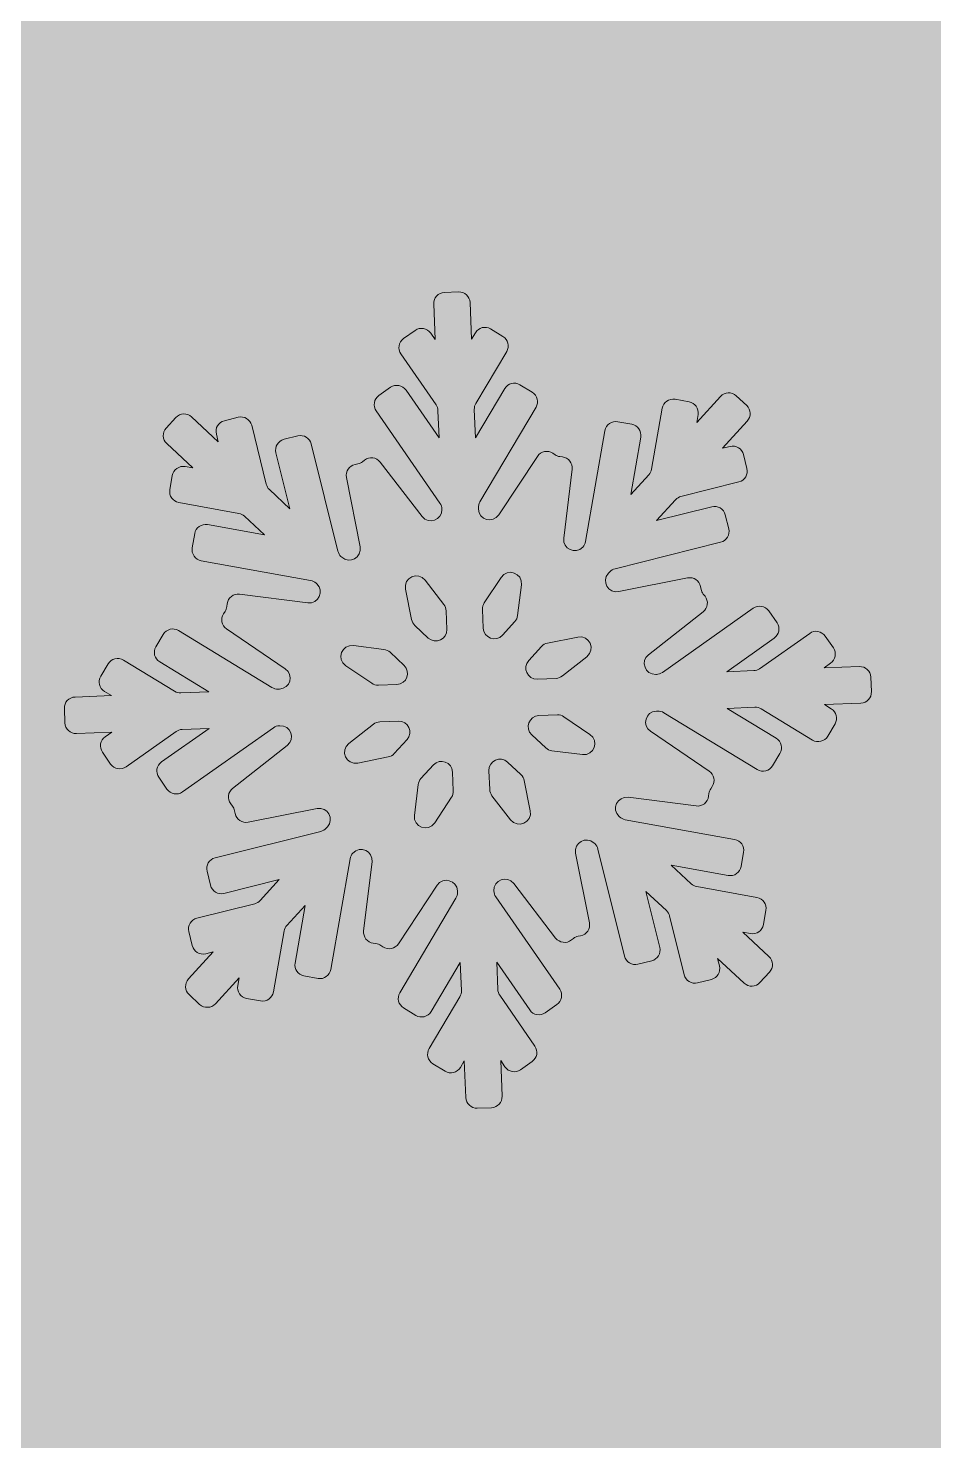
# Model space of a CAD drawing. Header units: millimetres. Extents: x 38 to 178, y -114 to -14.
# Drawn here: x 157.59 to 167.69, y -78.83 to -63.07 of the extents above; entities that cross this region are included whole.
import ezdxf

# ---------------------------------------------------------------- set-up
doc = ezdxf.new("R2010")
doc.units = ezdxf.units.MM
doc.header["$MEASUREMENT"] = 0
doc.layers.add('engraving', color=7, linetype='Continuous')
doc.layers.add('Layer 1', color=7, linetype='Continuous')

msp = doc.modelspace()

# ---------------------------------------------------------------- hatches: boundary and pattern name
at = {"layer": 'Layer 1'}
h = msp.add_hatch(color=2, dxfattribs=at)
h.dxf.hatch_style = 2
edge = h.paths.add_edge_path()
edge.add_spline(control_points=[(156.519, -27.749), (156.519, -27.749), (153.715, -27.749), (153.715, -27.749), (153.018, -26.097), (151.442, -24.9), (149.578, -24.758), (151.083, -23.643), (152.063, -21.859), (152.063, -19.842), (152.063, -16.462), (149.323, -13.721), (145.942, -13.721), (142.562, -13.721), (139.821, -16.462), (139.821, -19.842), (139.821, -21.859), (140.801, -23.643), (142.306, -24.758), (140.442, -24.9), (138.866, -26.097), (138.17, -27.749), (138.17, -27.749), (135.366, -27.749), (135.366, -27.749), (135.366, -27.749), (114.098, -27.749), (114.098, -27.749), (114.098, -27.749), (114.098, -81.46), (114.098, -81.46), (114.098, -85.792), (114.949, -89.87), (116.651, -93.698), (118.352, -97.527), (120.654, -100.853), (123.553, -103.675), (126.454, -106.499), (129.818, -108.741), (133.645, -110.403), (137.474, -112.065), (141.552, -112.898), (145.884, -112.898), (150.215, -112.898), (154.313, -112.065), (158.181, -110.403), (162.047, -108.741), (165.432, -106.499), (168.331, -103.675), (171.231, -100.853), (173.532, -97.527), (175.234, -93.698), (176.934, -89.87), (177.786, -85.792), (177.786, -81.46), (177.786, -81.46), (177.786, -27.749), (177.786, -27.749), (177.786, -27.749), (156.519, -27.749), (156.519, -27.749)], knot_values=[0, 0, 0, 0, 1, 1, 1, 2, 2, 2, 3, 3, 3, 4, 4, 4, 5, 5, 5, 6, 6, 6, 7, 7, 7, 8, 8, 8, 9, 9, 9, 10, 10, 10, 11, 11, 11, 12, 12, 12, 13, 13, 13, 14, 14, 14, 15, 15, 15, 16, 16, 16, 17, 17, 17, 18, 18, 18, 19, 19, 19, 20, 20, 20, 20], degree=3, periodic=1)
edge = h.paths.add_edge_path()
edge.add_spline(control_points=[(142.135, -19.842), (142.135, -17.743), (143.843, -16.035), (145.942, -16.035), (148.042, -16.035), (149.75, -17.743), (149.75, -19.842), (149.75, -21.942), (148.042, -23.65), (145.942, -23.65), (143.843, -23.65), (142.135, -21.942), (142.135, -19.842)], knot_values=[0, 0, 0, 0, 1, 1, 1, 2, 2, 2, 3, 3, 3, 4, 4, 4, 4], degree=3, periodic=1)
edge = h.paths.add_edge_path()
edge.add_spline(control_points=[(151.163, -85.346), (149.655, -86.778), (147.895, -87.492), (145.884, -87.492), (143.95, -87.492), (142.231, -86.778), (140.722, -85.346), (139.214, -83.915), (138.461, -82.234), (138.461, -80.3), (138.461, -80.3), (138.461, -31.811), (138.461, -31.811), (138.461, -31.811), (153.425, -31.811), (153.425, -31.811), (153.425, -31.811), (153.425, -80.3), (153.425, -80.3), (153.425, -82.234), (152.67, -83.915), (151.163, -85.346)], knot_values=[0, 0, 0, 0, 1, 1, 1, 2, 2, 2, 3, 3, 3, 4, 4, 4, 5, 5, 5, 6, 6, 6, 7, 7, 7, 7], degree=3, periodic=1)

# ---------------------------------------------------------------- linework, layer by layer
at = {"layer": 'engraving', "lineweight": 0}
for points, knots in [([(166.986, -70.31), (166.984, -70.242), (166.926, -70.189), (166.858, -70.191), (166.858, -70.191), (166.465, -70.207), (166.465, -70.207), (166.465, -70.207), (166.538, -70.155), (166.538, -70.155), (166.593, -70.116), (166.607, -70.04), (166.568, -69.984), (166.568, -69.984), (166.477, -69.852), (166.477, -69.852), (166.438, -69.795), (166.36, -69.781), (166.304, -69.821), (166.304, -69.821), (165.746, -70.215), (165.746, -70.215), (165.727, -70.228), (165.704, -70.236), (165.68, -70.237), (165.68, -70.237), (165.379, -70.249), (165.379, -70.249), (165.379, -70.249), (165.909, -69.874), (165.909, -69.874), (165.965, -69.835), (165.978, -69.759), (165.94, -69.703), (165.94, -69.703), (165.848, -69.571), (165.848, -69.571), (165.809, -69.514), (165.731, -69.501), (165.675, -69.54), (165.675, -69.54), (164.661, -70.257), (164.661, -70.257), (164.641, -70.27), (164.618, -70.278), (164.594, -70.279), (164.594, -70.279), (164.588, -70.279), (164.588, -70.279), (164.469, -70.284), (164.413, -70.133), (164.507, -70.059), (164.507, -70.059), (165.116, -69.58), (165.116, -69.58), (165.169, -69.538), (165.179, -69.461), (165.137, -69.407), (165.137, -69.407), (165.118, -69.382), (165.118, -69.382), (165.106, -69.367), (165.098, -69.349), (165.094, -69.33), (165.094, -69.33), (165.088, -69.299), (165.088, -69.299), (165.075, -69.232), (165.01, -69.189), (164.943, -69.202), (164.943, -69.202), (164.175, -69.355), (164.175, -69.355), (164.058, -69.378), (163.979, -69.239), (164.059, -69.151), (164.059, -69.151), (164.072, -69.137), (164.072, -69.137), (164.088, -69.119), (164.11, -69.106), (164.133, -69.1), (164.133, -69.1), (165.311, -68.805), (165.311, -68.805), (165.377, -68.788), (165.418, -68.721), (165.401, -68.655), (165.401, -68.655), (165.362, -68.498), (165.362, -68.498), (165.346, -68.432), (165.279, -68.392), (165.212, -68.408), (165.212, -68.408), (164.596, -68.563), (164.596, -68.563), (164.596, -68.563), (164.808, -68.33), (164.808, -68.33), (164.824, -68.312), (164.846, -68.299), (164.869, -68.294), (164.869, -68.294), (165.515, -68.132), (165.515, -68.132), (165.581, -68.115), (165.621, -68.048), (165.605, -67.982), (165.605, -67.982), (165.566, -67.825), (165.566, -67.825), (165.55, -67.759), (165.482, -67.719), (165.416, -67.735), (165.416, -67.735), (165.332, -67.756), (165.332, -67.756), (165.332, -67.756), (165.608, -67.453), (165.608, -67.453), (165.654, -67.403), (165.651, -67.326), (165.602, -67.28), (165.602, -67.28), (165.484, -67.17), (165.484, -67.17), (165.434, -67.123), (165.355, -67.126), (165.309, -67.177), (165.309, -67.177), (165.045, -67.467), (165.045, -67.467), (165.045, -67.467), (165.06, -67.38), (165.06, -67.38), (165.071, -67.313), (165.027, -67.249), (164.96, -67.237), (164.96, -67.237), (164.803, -67.209), (164.803, -67.209), (164.736, -67.197), (164.672, -67.242), (164.66, -67.309), (164.66, -67.309), (164.541, -67.989), (164.541, -67.989), (164.537, -68.012), (164.527, -68.034), (164.511, -68.051), (164.511, -68.051), (164.308, -68.273), (164.308, -68.273), (164.308, -68.273), (164.42, -67.631), (164.42, -67.631), (164.432, -67.564), (164.387, -67.5), (164.32, -67.488), (164.32, -67.488), (164.164, -67.46), (164.164, -67.46), (164.097, -67.447), (164.032, -67.492), (164.02, -67.56), (164.02, -67.56), (163.805, -68.796), (163.805, -68.796), (163.801, -68.819), (163.791, -68.84), (163.775, -68.858), (163.775, -68.858), (163.775, -68.858), (163.775, -68.858), (163.694, -68.947), (163.546, -68.879), (163.561, -68.76), (163.561, -68.76), (163.654, -67.99), (163.654, -67.99), (163.663, -67.922), (163.615, -67.861), (163.547, -67.852), (163.547, -67.852), (163.518, -67.849), (163.518, -67.849), (163.498, -67.846), (163.48, -67.839), (163.464, -67.828), (163.464, -67.828), (163.44, -67.812), (163.44, -67.812), (163.383, -67.773), (163.305, -67.788), (163.267, -67.846), (163.267, -67.846), (162.836, -68.499), (162.836, -68.499), (162.77, -68.599), (162.614, -68.555), (162.609, -68.435), (162.609, -68.435), (162.609, -68.422), (162.609, -68.422), (162.608, -68.398), (162.614, -68.374), (162.626, -68.354), (162.626, -68.354), (163.252, -67.299), (163.252, -67.299), (163.286, -67.241), (163.267, -67.166), (163.21, -67.131), (163.21, -67.131), (163.073, -67.047), (163.073, -67.047), (163.014, -67.012), (162.938, -67.031), (162.903, -67.09), (162.903, -67.09), (162.577, -67.639), (162.577, -67.639), (162.577, -67.639), (162.564, -67.323), (162.564, -67.323), (162.563, -67.299), (162.569, -67.275), (162.581, -67.255), (162.581, -67.255), (162.925, -66.676), (162.925, -66.676), (162.959, -66.618), (162.941, -66.543), (162.883, -66.508), (162.883, -66.508), (162.746, -66.425), (162.746, -66.425), (162.688, -66.389), (162.611, -66.408), (162.576, -66.467), (162.576, -66.467), (162.533, -66.54), (162.533, -66.54), (162.533, -66.54), (162.516, -66.13), (162.516, -66.13), (162.513, -66.062), (162.456, -66.009), (162.388, -66.012), (162.388, -66.012), (162.229, -66.018), (162.229, -66.018), (162.161, -66.02), (162.108, -66.078), (162.111, -66.146), (162.111, -66.146), (162.127, -66.542), (162.127, -66.542), (162.127, -66.542), (162.078, -66.472), (162.078, -66.472), (162.039, -66.415), (161.962, -66.402), (161.905, -66.441), (161.905, -66.441), (161.775, -66.533), (161.775, -66.533), (161.72, -66.572), (161.706, -66.649), (161.745, -66.704), (161.745, -66.704), (162.137, -67.272), (162.137, -67.272), (162.15, -67.291), (162.158, -67.313), (162.159, -67.337), (162.159, -67.337), (162.171, -67.64), (162.171, -67.64), (162.171, -67.64), (161.803, -67.107), (161.803, -67.107), (161.763, -67.051), (161.686, -67.037), (161.63, -67.076), (161.63, -67.076), (161.499, -67.168), (161.499, -67.168), (161.444, -67.207), (161.431, -67.284), (161.469, -67.34), (161.469, -67.34), (162.181, -68.37), (162.181, -68.37), (162.195, -68.389), (162.202, -68.412), (162.203, -68.436), (162.203, -68.436), (162.203, -68.438), (162.203, -68.438), (162.208, -68.558), (162.055, -68.613), (161.982, -68.518), (161.982, -68.518), (161.514, -67.91), (161.514, -67.91), (161.472, -67.855), (161.393, -67.845), (161.339, -67.888), (161.339, -67.888), (161.316, -67.906), (161.316, -67.906), (161.301, -67.918), (161.283, -67.926), (161.264, -67.93), (161.264, -67.93), (161.235, -67.936), (161.235, -67.936), (161.168, -67.949), (161.125, -68.014), (161.138, -68.081), (161.138, -68.081), (161.291, -68.856), (161.291, -68.856), (161.314, -68.974), (161.173, -69.053), (161.085, -68.971), (161.085, -68.971), (161.077, -68.964), (161.077, -68.964), (161.06, -68.947), (161.048, -68.926), (161.042, -68.903), (161.042, -68.903), (160.746, -67.708), (160.746, -67.708), (160.73, -67.642), (160.663, -67.601), (160.596, -67.618), (160.596, -67.618), (160.442, -67.656), (160.442, -67.656), (160.376, -67.673), (160.336, -67.74), (160.352, -67.806), (160.352, -67.806), (160.507, -68.43), (160.507, -68.43), (160.507, -68.43), (160.278, -68.216), (160.278, -68.216), (160.261, -68.2), (160.249, -68.179), (160.243, -68.156), (160.243, -68.156), (160.081, -67.5), (160.081, -67.5), (160.064, -67.434), (159.997, -67.393), (159.931, -67.41), (159.931, -67.41), (159.777, -67.449), (159.777, -67.449), (159.711, -67.465), (159.67, -67.532), (159.687, -67.598), (159.687, -67.598), (159.708, -67.683), (159.708, -67.683), (159.708, -67.683), (159.411, -67.406), (159.411, -67.406), (159.361, -67.359), (159.282, -67.362), (159.235, -67.413), (159.235, -67.413), (159.128, -67.531), (159.128, -67.531), (159.082, -67.581), (159.085, -67.658), (159.134, -67.704), (159.134, -67.704), (159.425, -67.976), (159.425, -67.976), (159.425, -67.976), (159.34, -67.96), (159.34, -67.96), (159.272, -67.948), (159.208, -67.993), (159.196, -68.061), (159.196, -68.061), (159.169, -68.219), (159.169, -68.219), (159.157, -68.286), (159.201, -68.35), (159.268, -68.362), (159.268, -68.362), (159.939, -68.484), (159.939, -68.484), (159.963, -68.488), (159.984, -68.499), (160.002, -68.515), (160.002, -68.515), (160.224, -68.723), (160.224, -68.723), (160.224, -68.723), (159.589, -68.608), (159.589, -68.608), (159.522, -68.596), (159.457, -68.641), (159.446, -68.708), (159.446, -68.708), (159.418, -68.867), (159.418, -68.867), (159.406, -68.934), (159.451, -68.998), (159.518, -69.01), (159.518, -69.01), (160.738, -69.231), (160.738, -69.231), (160.762, -69.235), (160.783, -69.246), (160.801, -69.262), (160.801, -69.262), (160.807, -69.267), (160.807, -69.267), (160.894, -69.349), (160.825, -69.495), (160.707, -69.48), (160.707, -69.48), (159.946, -69.384), (159.946, -69.384), (159.878, -69.375), (159.816, -69.423), (159.808, -69.491), (159.808, -69.491), (159.804, -69.522), (159.804, -69.522), (159.802, -69.541), (159.795, -69.56), (159.784, -69.576), (159.784, -69.576), (159.767, -69.602), (159.767, -69.602), (159.73, -69.658), (159.745, -69.734), (159.801, -69.772), (159.801, -69.772), (160.456, -70.216), (160.456, -70.216), (160.555, -70.283), (160.511, -70.438), (160.391, -70.442), (160.391, -70.442), (160.376, -70.443), (160.376, -70.443), (160.352, -70.444), (160.328, -70.437), (160.307, -70.425), (160.307, -70.425), (159.265, -69.79), (159.265, -69.79), (159.206, -69.754), (159.13, -69.774), (159.095, -69.833), (159.095, -69.833), (159.013, -69.971), (159.013, -69.971), (158.978, -70.029), (158.997, -70.104), (159.055, -70.139), (159.055, -70.139), (159.602, -70.473), (159.602, -70.473), (159.602, -70.473), (159.29, -70.485), (159.29, -70.485), (159.266, -70.486), (159.242, -70.48), (159.221, -70.467), (159.221, -70.467), (158.651, -70.119), (158.651, -70.119), (158.592, -70.084), (158.515, -70.103), (158.48, -70.162), (158.48, -70.162), (158.398, -70.3), (158.398, -70.3), (158.364, -70.358), (158.382, -70.433), (158.44, -70.468), (158.44, -70.468), (158.517, -70.515), (158.517, -70.515), (158.517, -70.515), (158.111, -70.531), (158.111, -70.531), (158.042, -70.533), (157.989, -70.591), (157.992, -70.659), (157.992, -70.659), (157.998, -70.82), (157.998, -70.82), (158.001, -70.889), (158.058, -70.942), (158.127, -70.939), (158.127, -70.939), (158.52, -70.924), (158.52, -70.924), (158.52, -70.924), (158.447, -70.975), (158.447, -70.975), (158.392, -71.014), (158.378, -71.091), (158.417, -71.146), (158.417, -71.146), (158.508, -71.279), (158.508, -71.279), (158.547, -71.335), (158.625, -71.349), (158.681, -71.309), (158.681, -71.309), (159.238, -70.916), (159.238, -70.916), (159.258, -70.902), (159.281, -70.894), (159.305, -70.893), (159.305, -70.893), (159.606, -70.882), (159.606, -70.882), (159.606, -70.882), (159.075, -71.256), (159.075, -71.256), (159.02, -71.295), (159.007, -71.371), (159.045, -71.427), (159.045, -71.427), (159.136, -71.559), (159.136, -71.559), (159.176, -71.616), (159.253, -71.63), (159.309, -71.59), (159.309, -71.59), (160.324, -70.874), (160.324, -70.874), (160.344, -70.86), (160.367, -70.852), (160.39, -70.851), (160.39, -70.851), (160.396, -70.851), (160.396, -70.851), (160.516, -70.846), (160.572, -70.997), (160.478, -71.071), (160.478, -71.071), (159.869, -71.551), (159.869, -71.551), (159.816, -71.592), (159.806, -71.669), (159.848, -71.723), (159.848, -71.723), (159.867, -71.748), (159.867, -71.748), (159.879, -71.764), (159.887, -71.781), (159.89, -71.8), (159.89, -71.8), (159.897, -71.831), (159.897, -71.831), (159.91, -71.898), (159.975, -71.942), (160.042, -71.928), (160.042, -71.928), (160.81, -71.775), (160.81, -71.775), (160.927, -71.752), (161.006, -71.891), (160.926, -71.98), (160.926, -71.98), (160.913, -71.994), (160.913, -71.994), (160.897, -72.012), (160.875, -72.024), (160.852, -72.03), (160.852, -72.03), (159.673, -72.326), (159.673, -72.326), (159.607, -72.342), (159.567, -72.409), (159.584, -72.475), (159.584, -72.475), (159.622, -72.632), (159.622, -72.632), (159.639, -72.698), (159.706, -72.739), (159.772, -72.722), (159.772, -72.722), (160.389, -72.567), (160.389, -72.567), (160.389, -72.567), (160.177, -72.8), (160.177, -72.8), (160.16, -72.818), (160.139, -72.831), (160.115, -72.837), (160.115, -72.837), (159.47, -72.999), (159.47, -72.999), (159.404, -73.015), (159.364, -73.082), (159.38, -73.148), (159.38, -73.148), (159.419, -73.305), (159.419, -73.305), (159.435, -73.371), (159.502, -73.412), (159.569, -73.395), (159.569, -73.395), (159.653, -73.374), (159.653, -73.374), (159.653, -73.374), (159.376, -73.677), (159.376, -73.677), (159.331, -73.727), (159.334, -73.805), (159.383, -73.851), (159.383, -73.851), (159.5, -73.96), (159.5, -73.96), (159.551, -74.007), (159.63, -74.004), (159.676, -73.953), (159.676, -73.953), (159.94, -73.663), (159.94, -73.663), (159.94, -73.663), (159.925, -73.75), (159.925, -73.75), (159.914, -73.817), (159.958, -73.881), (160.025, -73.893), (160.025, -73.893), (160.181, -73.921), (160.181, -73.921), (160.249, -73.933), (160.313, -73.888), (160.325, -73.821), (160.325, -73.821), (160.443, -73.141), (160.443, -73.141), (160.447, -73.118), (160.458, -73.096), (160.474, -73.079), (160.474, -73.079), (160.677, -72.857), (160.677, -72.857), (160.677, -72.857), (160.565, -73.5), (160.565, -73.5), (160.553, -73.566), (160.598, -73.63), (160.664, -73.642), (160.664, -73.642), (160.821, -73.671), (160.821, -73.671), (160.888, -73.683), (160.953, -73.638), (160.964, -73.57), (160.964, -73.57), (161.18, -72.335), (161.18, -72.335), (161.184, -72.311), (161.194, -72.29), (161.21, -72.272), (161.21, -72.272), (161.21, -72.272), (161.21, -72.272), (161.291, -72.184), (161.438, -72.251), (161.424, -72.371), (161.424, -72.371), (161.33, -73.14), (161.33, -73.14), (161.322, -73.208), (161.37, -73.269), (161.437, -73.278), (161.437, -73.278), (161.467, -73.282), (161.467, -73.282), (161.486, -73.284), (161.505, -73.291), (161.521, -73.302), (161.521, -73.302), (161.545, -73.319), (161.545, -73.319), (161.602, -73.357), (161.68, -73.342), (161.718, -73.284), (161.718, -73.284), (162.149, -72.632), (162.149, -72.632), (162.215, -72.532), (162.371, -72.575), (162.376, -72.695), (162.376, -72.695), (162.376, -72.709), (162.376, -72.709), (162.377, -72.733), (162.371, -72.756), (162.359, -72.777), (162.359, -72.777), (161.733, -73.831), (161.733, -73.831), (161.699, -73.89), (161.718, -73.965), (161.775, -74), (161.775, -74), (161.912, -74.083), (161.912, -74.083), (161.97, -74.119), (162.047, -74.1), (162.082, -74.04), (162.082, -74.04), (162.408, -73.492), (162.408, -73.492), (162.408, -73.492), (162.421, -73.807), (162.421, -73.807), (162.421, -73.831), (162.416, -73.855), (162.403, -73.875), (162.403, -73.875), (162.06, -74.454), (162.06, -74.454), (162.026, -74.512), (162.044, -74.587), (162.102, -74.623), (162.102, -74.623), (162.238, -74.706), (162.238, -74.706), (162.297, -74.742), (162.374, -74.722), (162.409, -74.663), (162.409, -74.663), (162.452, -74.59), (162.452, -74.59), (162.452, -74.59), (162.469, -75), (162.469, -75), (162.472, -75.068), (162.529, -75.121), (162.597, -75.119), (162.597, -75.119), (162.756, -75.113), (162.756, -75.113), (162.824, -75.11), (162.877, -75.052), (162.874, -74.984), (162.874, -74.984), (162.858, -74.588), (162.858, -74.588), (162.858, -74.588), (162.906, -74.658), (162.906, -74.658), (162.946, -74.715), (163.023, -74.729), (163.079, -74.689), (163.079, -74.689), (163.21, -74.597), (163.21, -74.597), (163.265, -74.558), (163.278, -74.482), (163.24, -74.426), (163.24, -74.426), (162.848, -73.859), (162.848, -73.859), (162.835, -73.839), (162.827, -73.817), (162.826, -73.793), (162.826, -73.793), (162.814, -73.49), (162.814, -73.49), (162.814, -73.49), (163.182, -74.023), (163.182, -74.023), (163.221, -74.08), (163.299, -74.093), (163.355, -74.054), (163.355, -74.054), (163.485, -73.962), (163.485, -73.962), (163.541, -73.923), (163.554, -73.846), (163.516, -73.791), (163.516, -73.791), (162.803, -72.76), (162.803, -72.76), (162.79, -72.741), (162.783, -72.718), (162.782, -72.695), (162.782, -72.695), (162.782, -72.693), (162.782, -72.693), (162.777, -72.573), (162.929, -72.517), (163.003, -72.612), (163.003, -72.612), (163.471, -73.221), (163.471, -73.221), (163.513, -73.275), (163.592, -73.285), (163.646, -73.242), (163.646, -73.242), (163.669, -73.224), (163.669, -73.224), (163.684, -73.212), (163.702, -73.204), (163.721, -73.2), (163.721, -73.2), (163.75, -73.194), (163.75, -73.194), (163.817, -73.181), (163.86, -73.116), (163.847, -73.049), (163.847, -73.049), (163.694, -72.274), (163.694, -72.274), (163.671, -72.156), (163.812, -72.078), (163.9, -72.16), (163.9, -72.16), (163.907, -72.167), (163.907, -72.167), (163.925, -72.183), (163.937, -72.204), (163.943, -72.227), (163.943, -72.227), (164.239, -73.422), (164.239, -73.422), (164.255, -73.489), (164.322, -73.529), (164.389, -73.512), (164.389, -73.512), (164.542, -73.474), (164.542, -73.474), (164.608, -73.457), (164.649, -73.39), (164.632, -73.324), (164.632, -73.324), (164.478, -72.7), (164.478, -72.7), (164.478, -72.7), (164.706, -72.914), (164.706, -72.914), (164.724, -72.93), (164.736, -72.951), (164.742, -72.974), (164.742, -72.974), (164.904, -73.63), (164.904, -73.63), (164.921, -73.697), (164.988, -73.737), (165.054, -73.72), (165.054, -73.72), (165.208, -73.682), (165.208, -73.682), (165.274, -73.665), (165.314, -73.598), (165.298, -73.532), (165.298, -73.532), (165.277, -73.447), (165.277, -73.447), (165.277, -73.447), (165.574, -73.725), (165.574, -73.725), (165.624, -73.772), (165.703, -73.769), (165.749, -73.718), (165.749, -73.718), (165.857, -73.6), (165.857, -73.6), (165.903, -73.55), (165.9, -73.472), (165.85, -73.426), (165.85, -73.426), (165.56, -73.155), (165.56, -73.155), (165.56, -73.155), (165.645, -73.17), (165.645, -73.17), (165.712, -73.182), (165.777, -73.137), (165.789, -73.07), (165.789, -73.07), (165.816, -72.911), (165.816, -72.911), (165.828, -72.844), (165.783, -72.78), (165.716, -72.768), (165.716, -72.768), (165.046, -72.647), (165.046, -72.647), (165.022, -72.642), (165.001, -72.632), (164.983, -72.615), (164.983, -72.615), (164.761, -72.408), (164.761, -72.408), (164.761, -72.408), (165.396, -72.522), (165.396, -72.522), (165.463, -72.535), (165.528, -72.489), (165.539, -72.422), (165.539, -72.422), (165.567, -72.263), (165.567, -72.263), (165.579, -72.196), (165.534, -72.132), (165.467, -72.12), (165.467, -72.12), (164.246, -71.9), (164.246, -71.9), (164.223, -71.895), (164.201, -71.884), (164.184, -71.868), (164.184, -71.868), (164.178, -71.863), (164.178, -71.863), (164.091, -71.781), (164.159, -71.635), (164.278, -71.65), (164.278, -71.65), (165.039, -71.747), (165.039, -71.747), (165.107, -71.755), (165.169, -71.707), (165.177, -71.639), (165.177, -71.639), (165.181, -71.608), (165.181, -71.608), (165.183, -71.589), (165.19, -71.571), (165.2, -71.555), (165.2, -71.555), (165.218, -71.528), (165.218, -71.528), (165.255, -71.472), (165.24, -71.396), (165.184, -71.358), (165.184, -71.358), (164.529, -70.914), (164.529, -70.914), (164.43, -70.847), (164.474, -70.693), (164.594, -70.688), (164.594, -70.688), (164.609, -70.688), (164.609, -70.688), (164.633, -70.687), (164.657, -70.693), (164.678, -70.706), (164.678, -70.706), (165.72, -71.34), (165.72, -71.34), (165.778, -71.376), (165.855, -71.357), (165.89, -71.298), (165.89, -71.298), (165.972, -71.16), (165.972, -71.16), (166.007, -71.101), (165.988, -71.026), (165.93, -70.991), (165.93, -70.991), (165.383, -70.658), (165.383, -70.658), (165.383, -70.658), (165.694, -70.645), (165.694, -70.645), (165.719, -70.645), (165.743, -70.651), (165.763, -70.663), (165.763, -70.663), (166.334, -71.011), (166.334, -71.011), (166.393, -71.047), (166.47, -71.028), (166.505, -70.968), (166.505, -70.968), (166.587, -70.83), (166.587, -70.83), (166.621, -70.772), (166.602, -70.697), (166.545, -70.662), (166.545, -70.662), (166.468, -70.615), (166.468, -70.615), (166.468, -70.615), (166.874, -70.6), (166.874, -70.6), (166.943, -70.597), (166.996, -70.54), (166.993, -70.471), (166.993, -70.471), (166.986, -70.31), (166.986, -70.31)], [0, 0, 0, 0, 1, 1, 1, 2, 2, 2, 3, 3, 3, 4, 4, 4, 5, 5, 5, 6, 6, 6, 7, 7, 7, 8, 8, 8, 9, 9, 9, 10, 10, 10, 11, 11, 11, 12, 12, 12, 13, 13, 13, 14, 14, 14, 15, 15, 15, 16, 16, 16, 17, 17, 17, 18, 18, 18, 19, 19, 19, 20, 20, 20, 21, 21, 21, 22, 22, 22, 23, 23, 23, 24, 24, 24, 25, 25, 25, 26, 26, 26, 27, 27, 27, 28, 28, 28, 29, 29, 29, 30, 30, 30, 31, 31, 31, 32, 32, 32, 33, 33, 33, 34, 34, 34, 35, 35, 35, 36, 36, 36, 37, 37, 37, 38, 38, 38, 39, 39, 39, 40, 40, 40, 41, 41, 41, 42, 42, 42, 43, 43, 43, 44, 44, 44, 45, 45, 45, 46, 46, 46, 47, 47, 47, 48, 48, 48, 49, 49, 49, 50, 50, 50, 51, 51, 51, 52, 52, 52, 53, 53, 53, 54, 54, 54, 55, 55, 55, 56, 56, 56, 57, 57, 57, 58, 58, 58, 59, 59, 59, 60, 60, 60, 61, 61, 61, 62, 62, 62, 63, 63, 63, 64, 64, 64, 65, 65, 65, 66, 66, 66, 67, 67, 67, 68, 68, 68, 69, 69, 69, 70, 70, 70, 71, 71, 71, 72, 72, 72, 73, 73, 73, 74, 74, 74, 75, 75, 75, 76, 76, 76, 77, 77, 77, 78, 78, 78, 79, 79, 79, 80, 80, 80, 81, 81, 81, 82, 82, 82, 83, 83, 83, 84, 84, 84, 85, 85, 85, 86, 86, 86, 87, 87, 87, 88, 88, 88, 89, 89, 89, 90, 90, 90, 91, 91, 91, 92, 92, 92, 93, 93, 93, 94, 94, 94, 95, 95, 95, 96, 96, 96, 97, 97, 97, 98, 98, 98, 99, 99, 99, 100, 100, 100, 101, 101, 101, 102, 102, 102, 103, 103, 103, 104, 104, 104, 105, 105, 105, 106, 106, 106, 107, 107, 107, 108, 108, 108, 109, 109, 109, 110, 110, 110, 111, 111, 111, 112, 112, 112, 113, 113, 113, 114, 114, 114, 115, 115, 115, 116, 116, 116, 117, 117, 117, 118, 118, 118, 119, 119, 119, 120, 120, 120, 121, 121, 121, 122, 122, 122, 123, 123, 123, 124, 124, 124, 125, 125, 125, 126, 126, 126, 127, 127, 127, 128, 128, 128, 129, 129, 129, 130, 130, 130, 131, 131, 131, 132, 132, 132, 133, 133, 133, 134, 134, 134, 135, 135, 135, 136, 136, 136, 137, 137, 137, 138, 138, 138, 139, 139, 139, 140, 140, 140, 141, 141, 141, 142, 142, 142, 143, 143, 143, 144, 144, 144, 145, 145, 145, 146, 146, 146, 147, 147, 147, 148, 148, 148, 149, 149, 149, 150, 150, 150, 151, 151, 151, 152, 152, 152, 153, 153, 153, 154, 154, 154, 155, 155, 155, 156, 156, 156, 157, 157, 157, 158, 158, 158, 159, 159, 159, 160, 160, 160, 161, 161, 161, 162, 162, 162, 163, 163, 163, 164, 164, 164, 165, 165, 165, 166, 166, 166, 167, 167, 167, 168, 168, 168, 169, 169, 169, 170, 170, 170, 171, 171, 171, 172, 172, 172, 173, 173, 173, 174, 174, 174, 175, 175, 175, 176, 176, 176, 177, 177, 177, 178, 178, 178, 179, 179, 179, 180, 180, 180, 181, 181, 181, 182, 182, 182, 183, 183, 183, 184, 184, 184, 185, 185, 185, 186, 186, 186, 187, 187, 187, 188, 188, 188, 189, 189, 189, 190, 190, 190, 191, 191, 191, 192, 192, 192, 193, 193, 193, 194, 194, 194, 195, 195, 195, 196, 196, 196, 197, 197, 197, 198, 198, 198, 199, 199, 199, 200, 200, 200, 201, 201, 201, 202, 202, 202, 203, 203, 203, 204, 204, 204, 205, 205, 205, 206, 206, 206, 207, 207, 207, 208, 208, 208, 209, 209, 209, 210, 210, 210, 211, 211, 211, 212, 212, 212, 213, 213, 213, 214, 214, 214, 215, 215, 215, 216, 216, 216, 217, 217, 217, 218, 218, 218, 219, 219, 219, 220, 220, 220, 221, 221, 221, 222, 222, 222, 223, 223, 223, 224, 224, 224, 225, 225, 225, 226, 226, 226, 227, 227, 227, 228, 228, 228, 229, 229, 229, 230, 230, 230, 231, 231, 231, 232, 232, 232, 233, 233, 233, 234, 234, 234, 235, 235, 235, 236, 236, 236, 237, 237, 237, 238, 238, 238, 239, 239, 239, 240, 240, 240, 241, 241, 241, 242, 242, 242, 243, 243, 243, 244, 244, 244, 245, 245, 245, 246, 246, 246, 247, 247, 247, 248, 248, 248, 249, 249, 249, 250, 250, 250, 251, 251, 251, 252, 252, 252, 253, 253, 253, 254, 254, 254, 255, 255, 255, 256, 256, 256, 257, 257, 257, 258, 258, 258, 259, 259, 259, 260, 260, 260, 261, 261, 261, 262, 262, 262, 263, 263, 263, 264, 264, 264, 265, 265, 265, 266, 266, 266, 267, 267, 267, 268, 268, 268, 269, 269, 269, 270, 270, 270, 271, 271, 271, 272, 272, 272, 273, 273, 273, 274, 274, 274, 275, 275, 275, 276, 276, 276, 277, 277, 277, 278, 278, 278, 279, 279, 279, 280, 280, 280, 281, 281, 281, 282, 282, 282, 283, 283, 283, 284, 284, 284, 285, 285, 285, 286, 286, 286, 287, 287, 287, 288, 288, 288, 289, 289, 289, 290, 290, 290, 291, 291, 291, 292, 292, 292, 293, 293, 293, 294, 294, 294, 295, 295, 295, 296, 296, 296, 297, 297, 297, 298, 298, 298, 299, 299, 299, 300, 300, 300, 301, 301, 301, 302, 302, 302, 303, 303, 303, 304, 304, 304, 305, 305, 305, 306, 306, 306, 307, 307, 307, 308, 308, 308, 309, 309, 309, 310, 310, 310, 311, 311, 311, 312, 312, 312, 313, 313, 313, 314, 314, 314, 315, 315, 315, 316, 316, 316, 317, 317, 317, 318, 318, 318, 319, 319, 319, 320, 320, 320, 321, 321, 321, 322, 322, 322, 323, 323, 323, 324, 324, 324, 325, 325, 325, 326, 326, 326, 327, 327, 327, 328, 328, 328, 329, 329, 329, 330, 330, 330, 331, 331, 331, 332, 332, 332, 333, 333, 333, 334, 334, 334, 335, 335, 335, 336, 336, 336, 336]), ([(162.016, -69.229), (162.016, -69.229), (162.223, -69.498), (162.223, -69.498), (162.239, -69.518), (162.248, -69.543), (162.249, -69.568), (162.249, -69.568), (162.257, -69.777), (162.257, -69.777), (162.262, -69.888), (162.13, -69.948), (162.05, -69.873), (162.05, -69.873), (161.901, -69.733), (161.901, -69.733), (161.882, -69.716), (161.869, -69.692), (161.864, -69.667), (161.864, -69.667), (161.797, -69.328), (161.797, -69.328), (161.772, -69.2), (161.937, -69.125), (162.016, -69.229)], [0, 0, 0, 0, 1, 1, 1, 2, 2, 2, 3, 3, 3, 4, 4, 4, 5, 5, 5, 6, 6, 6, 7, 7, 7, 8, 8, 8, 8]), ([(162.663, -69.763), (162.663, -69.763), (162.655, -69.554), (162.655, -69.554), (162.653, -69.528), (162.661, -69.502), (162.675, -69.481), (162.675, -69.481), (162.863, -69.196), (162.863, -69.196), (162.935, -69.087), (163.105, -69.149), (163.089, -69.279), (163.089, -69.279), (163.047, -69.621), (163.047, -69.621), (163.044, -69.647), (163.033, -69.671), (163.016, -69.69), (163.016, -69.69), (162.878, -69.841), (162.878, -69.841), (162.803, -69.922), (162.667, -69.873), (162.663, -69.763)], [0, 0, 0, 0, 1, 1, 1, 2, 2, 2, 3, 3, 3, 4, 4, 4, 5, 5, 5, 6, 6, 6, 7, 7, 7, 8, 8, 8, 8]), ([(161.421, -70.378), (161.421, -70.378), (161.131, -70.182), (161.131, -70.182), (161.023, -70.109), (161.087, -69.94), (161.215, -69.957), (161.215, -69.957), (161.556, -70), (161.556, -70), (161.582, -70.003), (161.606, -70.015), (161.625, -70.032), (161.625, -70.032), (161.78, -70.178), (161.78, -70.178), (161.86, -70.253), (161.81, -70.387), (161.7, -70.391), (161.7, -70.391), (161.495, -70.399), (161.495, -70.399), (161.468, -70.4), (161.442, -70.393), (161.421, -70.378)], [0, 0, 0, 0, 1, 1, 1, 2, 2, 2, 3, 3, 3, 4, 4, 4, 5, 5, 5, 6, 6, 6, 7, 7, 7, 8, 8, 8, 8]), ([(163.171, -70.124), (163.171, -70.124), (163.313, -69.968), (163.313, -69.968), (163.331, -69.948), (163.355, -69.935), (163.38, -69.93), (163.38, -69.93), (163.72, -69.862), (163.72, -69.862), (163.847, -69.837), (163.922, -70), (163.82, -70.081), (163.82, -70.081), (163.547, -70.296), (163.547, -70.296), (163.526, -70.312), (163.501, -70.322), (163.475, -70.323), (163.475, -70.323), (163.267, -70.331), (163.267, -70.331), (163.157, -70.335), (163.097, -70.205), (163.171, -70.124)], [0, 0, 0, 0, 1, 1, 1, 2, 2, 2, 3, 3, 3, 4, 4, 4, 5, 5, 5, 6, 6, 6, 7, 7, 7, 8, 8, 8, 8]), ([(163.564, -70.752), (163.564, -70.752), (163.854, -70.949), (163.854, -70.949), (163.962, -71.022), (163.898, -71.19), (163.769, -71.173), (163.769, -71.173), (163.429, -71.13), (163.429, -71.13), (163.403, -71.127), (163.379, -71.116), (163.36, -71.098), (163.36, -71.098), (163.205, -70.953), (163.205, -70.953), (163.125, -70.878), (163.175, -70.743), (163.284, -70.739), (163.284, -70.739), (163.49, -70.731), (163.49, -70.731), (163.516, -70.73), (163.542, -70.737), (163.564, -70.752)], [0, 0, 0, 0, 1, 1, 1, 2, 2, 2, 3, 3, 3, 4, 4, 4, 5, 5, 5, 6, 6, 6, 7, 7, 7, 8, 8, 8, 8]), ([(161.814, -71.006), (161.814, -71.006), (161.672, -71.162), (161.672, -71.162), (161.654, -71.182), (161.63, -71.195), (161.604, -71.2), (161.604, -71.2), (161.265, -71.268), (161.265, -71.268), (161.138, -71.293), (161.062, -71.13), (161.164, -71.05), (161.164, -71.05), (161.438, -70.834), (161.438, -70.834), (161.459, -70.818), (161.484, -70.809), (161.51, -70.808), (161.51, -70.808), (161.718, -70.8), (161.718, -70.8), (161.827, -70.795), (161.888, -70.925), (161.814, -71.006)], [0, 0, 0, 0, 1, 1, 1, 2, 2, 2, 3, 3, 3, 4, 4, 4, 5, 5, 5, 6, 6, 6, 7, 7, 7, 8, 8, 8, 8]), ([(162.322, -71.368), (162.322, -71.368), (162.33, -71.577), (162.33, -71.577), (162.331, -71.603), (162.324, -71.628), (162.31, -71.65), (162.31, -71.65), (162.122, -71.935), (162.122, -71.935), (162.05, -72.044), (161.88, -71.981), (161.896, -71.852), (161.896, -71.852), (161.938, -71.509), (161.938, -71.509), (161.941, -71.484), (161.952, -71.46), (161.969, -71.441), (161.969, -71.441), (162.107, -71.289), (162.107, -71.289), (162.182, -71.208), (162.317, -71.257), (162.322, -71.368)], [0, 0, 0, 0, 1, 1, 1, 2, 2, 2, 3, 3, 3, 4, 4, 4, 5, 5, 5, 6, 6, 6, 7, 7, 7, 8, 8, 8, 8]), ([(162.969, -71.902), (162.969, -71.902), (162.761, -71.632), (162.761, -71.632), (162.746, -71.612), (162.737, -71.588), (162.736, -71.562), (162.736, -71.562), (162.727, -71.353), (162.727, -71.353), (162.723, -71.243), (162.854, -71.182), (162.935, -71.258), (162.935, -71.258), (163.084, -71.397), (163.084, -71.397), (163.103, -71.415), (163.116, -71.438), (163.121, -71.463), (163.121, -71.463), (163.188, -71.802), (163.188, -71.802), (163.213, -71.93), (163.048, -72.005), (162.969, -71.902)], [0, 0, 0, 0, 1, 1, 1, 2, 2, 2, 3, 3, 3, 4, 4, 4, 5, 5, 5, 6, 6, 6, 7, 7, 7, 8, 8, 8, 8])]:
    msp.add_open_spline(points, degree=3, knots=knots, dxfattribs=at)
at = {"layer": 'Layer 1', "lineweight": 0}
msp.add_open_spline([(156.519, -27.749), (156.519, -27.749), (153.715, -27.749), (153.715, -27.749), (153.018, -26.097), (151.442, -24.9), (149.578, -24.758), (151.083, -23.643), (152.063, -21.859), (152.063, -19.842), (152.063, -16.462), (149.323, -13.721), (145.942, -13.721), (142.562, -13.721), (139.821, -16.462), (139.821, -19.842), (139.821, -21.859), (140.801, -23.643), (142.306, -24.758), (140.442, -24.9), (138.866, -26.097), (138.17, -27.749), (138.17, -27.749), (135.366, -27.749), (135.366, -27.749), (135.366, -27.749), (114.098, -27.749), (114.098, -27.749), (114.098, -27.749), (114.098, -81.46), (114.098, -81.46), (114.098, -85.792), (114.949, -89.87), (116.651, -93.698), (118.352, -97.527), (120.654, -100.853), (123.553, -103.675), (126.454, -106.499), (129.818, -108.741), (133.645, -110.403), (137.474, -112.065), (141.552, -112.898), (145.884, -112.898), (150.215, -112.898), (154.313, -112.065), (158.181, -110.403), (162.047, -108.741), (165.432, -106.499), (168.331, -103.675), (171.231, -100.853), (173.532, -97.527), (175.234, -93.698), (176.934, -89.87), (177.786, -85.792), (177.786, -81.46), (177.786, -81.46), (177.786, -27.749), (177.786, -27.749), (177.786, -27.749), (156.519, -27.749), (156.519, -27.749)], degree=3, knots=[0, 0, 0, 0, 1, 1, 1, 2, 2, 2, 3, 3, 3, 4, 4, 4, 5, 5, 5, 6, 6, 6, 7, 7, 7, 8, 8, 8, 9, 9, 9, 10, 10, 10, 11, 11, 11, 12, 12, 12, 13, 13, 13, 14, 14, 14, 15, 15, 15, 16, 16, 16, 17, 17, 17, 18, 18, 18, 19, 19, 19, 20, 20, 20, 20], dxfattribs=at)

doc.saveas('drawing.dxf')
